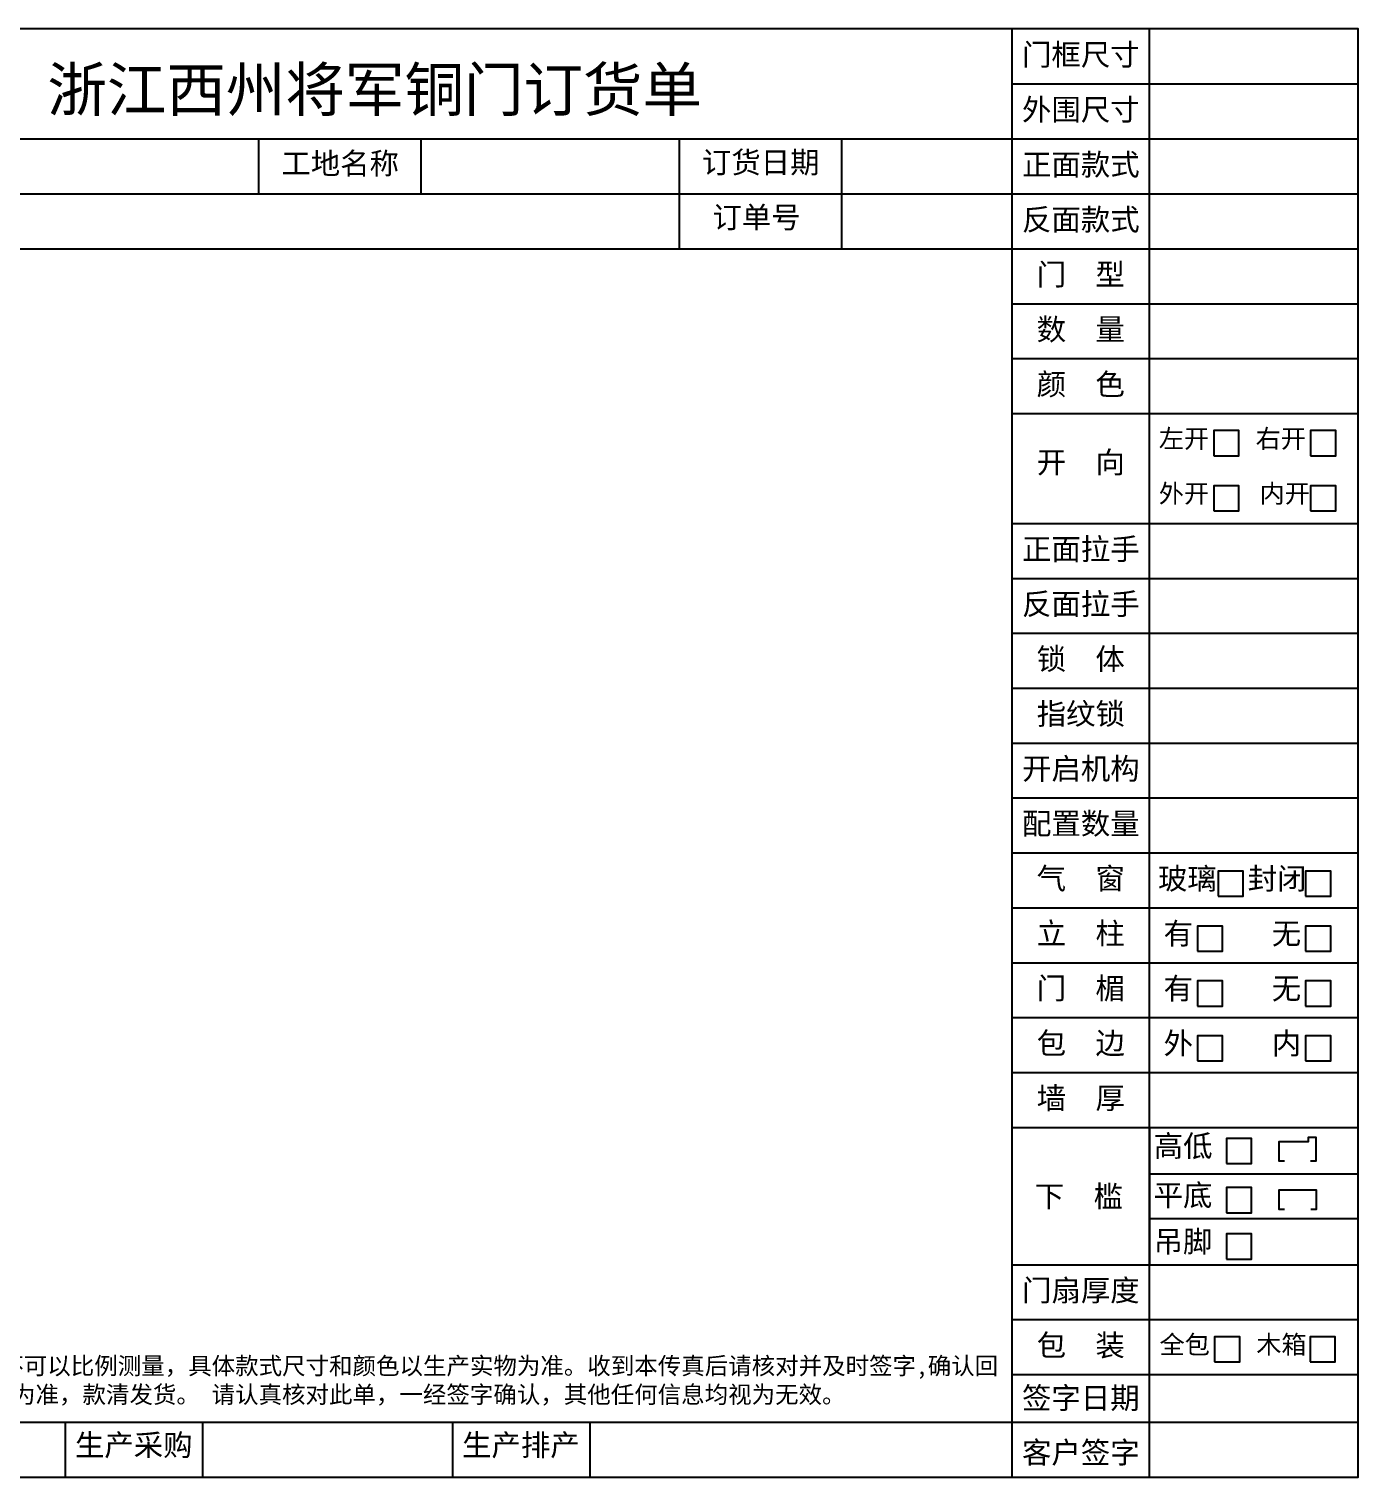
# Model space of a CAD drawing. Header units: millimetres. Extents: x -4199 to 23701, y -2708 to 11766.
# Drawn here: x 610 to 9270, y -2708 to 6729 of the extents above; entities that cross this region are included whole.
import ezdxf

# ---------------------------------------------------------------- set-up
doc = ezdxf.new("R2010")
doc.units = ezdxf.units.MM
doc.styles.add('宋体', font='')
doc.styles.add('工程字', font='')
doc.styles.get('宋体').set_extended_font_data('SimSun')
doc.styles.get('工程字').set_extended_font_data('SimSun')

# ---------------------------------------------------------------- blocks, each defined once
blk = doc.blocks.new('ORDER_FORM')
for p, q in [((11216.5, 0), (11216.5, 9437.9)), ((12111.6, 0), (12111.6, 9437.9)), ((11216.5, 9079.6), (13469.4, 9079.6)), ((3491.5, 8721.4), (11216.5, 8721.4)), ((11216.5, 8721.4), (13469.4, 8721.4)), ((3491.5, 8363.3), (11216.5, 8363.3)), ((11216.5, 8363.1), (13469.4, 8363.1)), ((3491.5, 8005.3), (11216.5, 8005.3)), ((11216.5, 8005.3), (13469.4, 8005.3)), ((11216.5, 7647), (13469.4, 7647)), ((11216.5, 7289.2), (13469.4, 7289.2)), ((11216.5, 6930.9), (13469.4, 6930.9)), ((11216.5, 6214.8), (13469.4, 6214.8)), ((11216.5, 6214.8), (13469.4, 6214.8)), ((12111.6, 6215.3), (13469.4, 6215.3)), ((11216.5, 5857), (13469.4, 5857)), ((11216.5, 5499.2), (13469.4, 5499.2)), ((11216.5, 5141.4), (13469.4, 5141.4)), ((11216.5, 4783.6), (13469.4, 4783.6)), ((11216.5, 4425.8), (13469.4, 4425.8)), ((11216.5, 4068), (13469.4, 4068)), ((11216.5, 3710.2), (13469.4, 3710.2)), ((11216.5, 3352.3), (13469.4, 3352.3)), ((11216.5, 2994.5), (13469.4, 2994.5)), ((11216.5, 2636.7), (13469.4, 2636.7)), ((11216.5, 2278.9), (13469.4, 2278.9)), ((12111.6, 2278.9), (12111.6, 1383.5)), ((12111.6, 1977), (13469.4, 1977)), ((12111.6, 1685.4), (13469.4, 1685.4)), ((11216.5, 1383.5), (13469.4, 1383.5)), ((11216.5, 1025.7), (13469.4, 1025.7)), ((11216.5, 667.9), (13469.4, 667.9)), ((0, 357.8), (11216.5, 357.8)), ((5045.1, 357.8), (5045.1, 0)), ((5940.2, 357.8), (5940.2, 0)), ((7567.7, 357.8), (7567.7, 0)), ((8462.8, 357.8), (8462.8, 0)), ((11216.5, 357.8), (13469.4, 357.8))]:
    blk.add_line(p, q)
at = {"color": 0}
for p, q in [((6307.7, 8363.3), (6307.7, 8721.4)), ((7365.6, 8363.3), (7365.6, 8721.4)), ((9048.1, 8363.3), (9048.1, 8721.4)), ((10105.9, 8363.3), (10105.9, 8721.4)), ((9048.1, 8006.7), (9048.1, 8363.3)), ((10105.9, 8006.7), (10105.9, 8363.3))]:
    blk.add_line(p, q, dxfattribs=at)
at = {"color": 0, "ltscale": 10}
for points in [[(0, 0), (13469.4, 0), (13469.4, 9437.9), (0, 9437.9)], [(12529.6, 6656.1), (12693.5, 6656.1), (12693.5, 6820), (12529.6, 6820)], [(13160.5, 6656.1), (13324.4, 6656.1), (13324.4, 6820), (13160.5, 6820)], [(12529.6, 6297.4), (12693.5, 6297.4), (12693.5, 6461.3), (12529.6, 6461.3)], [(13160.5, 6297.4), (13324.4, 6297.4), (13324.4, 6461.3), (13160.5, 6461.3)], [(12557.1, 3785.1), (12721, 3785.1), (12721, 3949), (12557.1, 3949)], [(13127.9, 3785.1), (13291.8, 3785.1), (13291.8, 3949), (13127.9, 3949)], [(12422.9, 3427.3), (12586.8, 3427.3), (12586.8, 3591.2), (12422.9, 3591.2)], [(13127.9, 3427.3), (13291.8, 3427.3), (13291.8, 3591.2), (13127.9, 3591.2)], [(12422.9, 3069.5), (12586.8, 3069.5), (12586.8, 3233.4), (12422.9, 3233.4)], [(13127.9, 3069.5), (13291.8, 3069.5), (13291.8, 3233.4), (13127.9, 3233.4)], [(12422.9, 2711.7), (12586.8, 2711.7), (12586.8, 2875.6), (12422.9, 2875.6)], [(13127.9, 2711.7), (13291.8, 2711.7), (13291.8, 2875.6), (13127.9, 2875.6)], [(12612.1, 2042.9), (12776, 2042.9), (12776, 2206.8), (12612.1, 2206.8)], [(12611.3, 1722.3), (12775.2, 1722.3), (12775.2, 1886.2), (12611.3, 1886.2)], [(12611.3, 1420.4), (12775.2, 1420.4), (12775.2, 1584.3), (12611.3, 1584.3)], [(12534.4, 750.5), (12698.3, 750.5), (12698.3, 914.4), (12534.4, 914.4)], [(13156.8, 750.5), (13320.7, 750.5), (13320.7, 914.4), (13156.8, 914.4)]]:
    blk.add_lwpolyline(points, close=True, dxfattribs=at)
for points in [[(12991.2, 2057.9), (12956.1, 2057.9), (12956.1, 2186.7), (13147, 2186.7), (13147, 2214.8), (13193.9, 2214.8), (13193.9, 2057.9), (13158.7, 2057.9)], [(12991.2, 1743.2), (12956.1, 1743.2), (12956.1, 1872), (13196.2, 1872), (13196.2, 1743.2), (13161.1, 1743.2)]]:
    blk.add_lwpolyline(points, dxfattribs=at)
at = {"color": 0, "attachment_point": 1, "style": '工程字'}
for s, insert, char_height, width in [('门框尺寸', (11279.9, 9340.8), 140.48, 924.665), ('外围尺寸', (11279.9, 8982.6), 140.48, 924.665), ('工地名称', (6453.5, 8631.8), 140.48, 1048.27), ('订货日期', (9193.9, 8638.6), 140.48, 1048.27), ('正面款式', (11279.9, 8624.3), 140.48, 924.665), (' 订单号', (9167, 8280.6), 140.48, 1048.27), ('反面款式', (11279.9, 8266), 140.48, 924.665), (' 门  型', (11279.9, 7908.2), 140.48, 924.665), (' 数  量', (11279.9, 7550.4), 140.48, 924.665), (' 颜  色', (11279.9, 7192.6), 140.48, 924.665), ('左开', (12171.2, 6828), 120.11, 343.328), ('右开', (12802.1, 6828), 120.11, 343.328), (' 开  向', (11279.9, 6683.6), 140.48, 924.665), ('外开', (12171.2, 6470.2), 120.11, 343.328), ('内开', (12827.6, 6470.2), 120.11, 343.328), ('正面拉手', (11279.9, 6118.3), 140.48, 924.665), ('反面拉手', (11279.9, 5760.4), 140.48, 924.665), (' 锁  体', (11279.9, 5402.6), 140.48, 924.665), (' 指纹锁', (11279.9, 5044.8), 140.48, 924.665), ('开启机构', (11279.9, 4687), 140.48, 924.665), ('配置数量', (11279.9, 4329.2), 140.48, 924.665), (' 气  窗', (11279.9, 3971.4), 140.48, 924.665), ('{\\H0.9881x;玻璃}', (12165.7, 3970.4), 142.167, 437.394), ('{\\H0.9881x;封闭}', (12750.2, 3970.4), 142.167, 437.394), (' 立  柱', (11279.9, 3613.6), 140.48, 924.665), ('{\\H0.9881x;有}', (12202.3, 3612.6), 142.167, 203.723), ('{\\H0.9881x;无}', (12907.3, 3612.6), 142.167, 203.723), (' 门  楣', (11279.9, 3255.7), 140.48, 924.665), ('{\\H0.9881x;有}', (12202.3, 3254.8), 142.167, 203.723), ('{\\H0.9881x;无}', (12907.3, 3254.8), 142.167, 203.723), (' 包  边', (11279.9, 2897.9), 140.48, 924.665), ('{\\H0.9881x;外}', (12202.3, 2896.9), 142.167, 203.723), ('{\\H0.9881x;内}', (12907.3, 2896.9), 142.167, 203.723), (' 墙  厚', (11279.9, 2540.1), 140.48, 924.665), ('{\\fSimHei|b0|i0|c134|p2;  \\fSimSun|b0|i0|c134|p2;\\H0.9881x;高低}', (11944.8, 2228.1), 142.167, 2856.689), (' 下  槛', (11267.5, 1899.6), 140.48, 924.665), ('{\\fSimHei|b0|i0|c134|p2;  \\fSimSun|b0|i0|c134|p2;\\H0.9881x;平底}', (11944, 1907.6), 142.167, 2856.689), ('{\\fSimHei|b0|i0|c134|p49;  \\fSimSun|b0|i0|c134|p2;\\H0.9881x;吊脚}', (11944, 1605.7), 142.167, 2856.689), ('门扇厚度', (11279.9, 1286.9), 140.48, 924.665), (' 包  装', (11279.9, 929.1), 140.48, 924.665), ('全包', (12176, 923.2), 120.11, 343.328), ('木箱', (12806.3, 923.2), 120.11, 343.328), ('备注：本图纸仅供参考，生产尺寸按照图中所标注和客户要求生产，不可以比例测量，具体款式尺寸和颜色以生产实物为准。收到本传真后请核对并及时签字,确认回传，以免延误生产，下单以签字确认单为准,定货日期以收到定金之日为准，款清发货。 请认真核对此单，一经签字确认，其他任何信息均视为无效。', (32.4, 780.9), 112.168, 11184.079), ('签字日期', (11279.9, 585.4), 140.48, 924.665), ('生产采购', (5108.5, 278.8), 140.48, 924.665), ('生产排产', (7631.1, 278.8), 140.48, 924.665), ('客户签字', (11279.9, 230.2), 140.48, 924.665)]:
    blk.add_mtext(s, dxfattribs=dict(at, insert=insert, char_height=char_height, width=width))
at = {"color": 0, "style": '工程字'}
blk.add_attdef('TT', (4928.8, 8901), '', height=284.3, dxfattribs=at)
at = {"color": 0, "ltscale": 2, "style": '宋体'}
for tag, p, height in [('DHDW', (4659.3, 8462.2), 152.1), ('GDMC', (7468.2, 8462.2), 152.1), ('DHRQ', (10215.2, 8477.1), 121.7), ('ZMKS', (12169, 8472.4), 116.3), ('CPMC', (4656.5, 8110.8), 139.9), ('DDH', (10220.1, 8111), 152.1), ('FMKS', (12169, 8112.5), 116.3), ('MX', (12180.3, 7746.7), 136.9), ('BZ', (3610.6, 7651.7), 152.1), ('SL', (12180.3, 7388.2), 136.9), ('YS', (12194.7, 7042.4), 129.3), ('KX_LEFT', (12507.8, 6672.9), 129.3), ('KX_RIGHT', (13138.7, 6672.9), 129.3), ('WK', (12507.8, 6314.2), 129.3), ('NK', (13138.7, 6314.2), 129.3), ('ZMLS', (12173.1, 5962.6), 121.7), ('FMLS', (12174, 5606.7), 121.7), ('ST', (12174.3, 5249.5), 152.1), ('ZWS', (12164.8, 4904.6), 121.7), ('KQJG', (12174.3, 4517.5), 152.1), ('HYSL', (12174.3, 4176), 152.1), ('QC_GLASS', (12535.3, 3801.9), 129.3), ('QC_SEAL', (13097, 3801.9), 129.3), ('LZ_YES', (12401.1, 3444.1), 129.3), ('LZ_NO', (13106.1, 3444.1), 129.3), ('MM_YES', (12401.1, 3086.3), 129.3), ('MM_NO', (13106.1, 3086.3), 129.3), ('OUTER', (12401.1, 2728.5), 129.3), ('INNER', (13106.1, 2728.5), 129.3), ('QH', (12161.4, 2387), 152.1), ('GDK', (12590.3, 2059.6), 129.3), ('DXK', (12819.2, 2076.1), 98), ('GXK', (13219.4, 2075.7), 98), ('PDK', (12589.5, 1739.1), 129.3), ('PXK', (12818.4, 1755.6), 98), ('DJ', (12589.5, 1437.2), 129.3), ('DJG', (12818.4, 1453.7), 98), ('MSHD', (12180.6, 1133.8), 152.1), ('BZ_QB', (12512.6, 767.3), 129.3), ('BZ_MX', (13135, 767.3), 129.3), ('HHXD', (1009.3, 108.1), 152.1)]:
    blk.add_attdef(tag, p, '', height=height, dxfattribs=at)

msp = doc.modelspace()

# ---------------------------------------------------------------- block references
msp.add_blockref('ORDER_FORM', (-4199.29, -2708.45)).add_auto_attribs({'TT': '浙江西州将军铜门订货单'})

doc.saveas('drawing.dxf')
